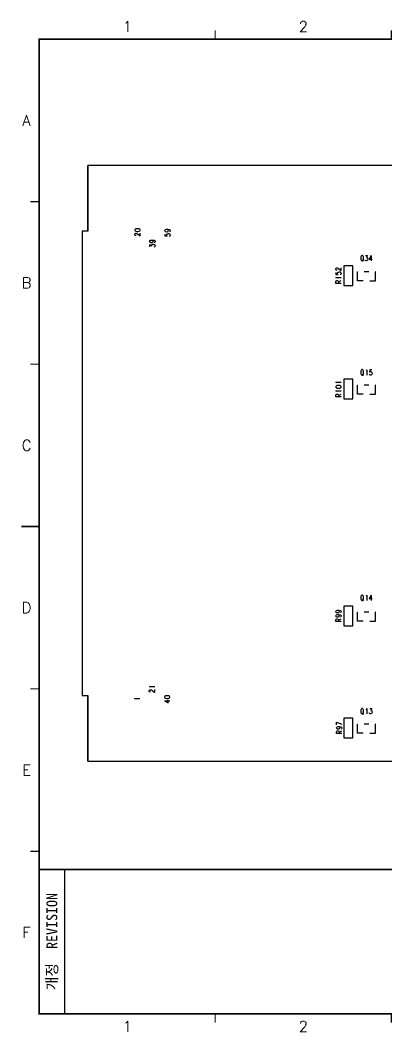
# Model space of a CAD drawing. Extents: x 295 to 953, y 10 to 290.
# Drawn here: x 486.7 to 587.9, y 9.8 to 290.2 of the extents above; entities that cross this region are included whole.
import ezdxf
from ezdxf.enums import TextEntityAlignment as Align

# ---------------------------------------------------------------- set-up
doc = ezdxf.new("R2010")
doc.units = 0
doc.header["$LTSCALE"] = 5
doc.header["$MEASUREMENT"] = 0
doc.linetypes.add('CENTER', pattern=[2, 1.25, -0.25, 0.25, -0.25])
doc.layers.get('0').update_dxf_attribs({"linetype": 'CONTINUOUS', "lineweight": 25})
doc.layers.add('2', color=2, linetype='CENTER', lineweight=13)
doc.layers.add('6', color=6, linetype='CONTINUOUS', lineweight=13)
for name, color, linetype in [('SHEET', 3, 'CONTINUOUS'), ('TOP_SILK_GBR', 13, 'CONTINUOUS'), ('문자', 4, 'CONTINUOUS'), ('테두리', 3, 'CONTINUOUS')]:
    doc.layers.add(name, color=color, linetype=linetype)
doc.styles.add('MARK', font='ARLRDBD.TTF')
doc.styles.get("Standard").update_dxf_attribs({"font": 'simplex.shx'})
doc.styles.add('굴림체', font='')
doc.styles.get('굴림체').set_extended_font_data('GulimChe')

# ---------------------------------------------------------------- blocks, each defined once
blk = doc.blocks.new('B')
at = {"layer": '문자'}
blk.add_hatch(color=256, dxfattribs=at).paths.add_polyline_path([(13.79, 10), (15.31, 6), (16.84, 10)])
at = {"color": 4, "const_width": 0.6}
blk.add_lwpolyline([(48.46, 10.32, 1), (49.06, 10.32, 1)], format="xyb", close=True, dxfattribs=at)
at = {"layer": '문자'}
for p, q in [((10.73, 2), (7.68, 10)), ((7.68, 10), (10.09, 10)), ((11.94, 5.16), (10.09, 10)), ((10.73, 10), (13.15, 10)), ((13.79, 2), (10.73, 10)), ((14.99, 5.16), (13.15, 10)), ((13.79, 10), (16.84, 10)), ((15.31, 6), (13.79, 10)), ((16.84, 10), (15.31, 6)), ((11.94, 5.16), (10.73, 2)), ((14.99, 5.16), (13.79, 2))]:
    blk.add_line(p, q, dxfattribs=at)
at = {"layer": '문자', "style": 'MARK', "oblique": 15}
blk.add_text('WOOJIN', height=6.5, dxfattribs=at).set_placement((36.4, 6), align=Align.MIDDLE_CENTER)
blk = doc.blocks.new('C')
blk.add_line((15, 285), (15, 285))
at = {"layer": '2'}
for p, q in [((252.83, 53.35), (252.83, 44.65)), ((269.53, 49), (248.48, 49))]:
    blk.add_line(p, q, dxfattribs=at)
at = {"layer": 'SHEET'}
for p, q in [((393.14, 60.3), (392.07, 56.28)), ((22, 55), (22, 15)), ((227, 55), (227, 15)), ((247, 55), (247, 22)), ((271, 55), (271, 15)), ((271, 55), (271, 15)), ((333, 55), (333, 15)), ((247, 48), (227, 48)), ((405, 45), (333, 45)), ((333, 43), (247, 43)), ((287, 43), (287, 15)), ((311, 43), (311, 15)), ((333, 36), (247, 36)), ((311, 29), (247, 29)), ((405, 29), (333, 29)), ((396, 29), (396, 15)), ((311, 22), (227, 22))]:
    blk.add_line(p, q, dxfattribs=at)
at = {"layer": 'SHEET', "color": 4}
for p, q in [((258.53, 50.9), (268.03, 51.85)), ((258.53, 50.9), (258.53, 47.1)), ((268.03, 51.85), (268.03, 46.15)), ((258.53, 47.1), (268.03, 46.15))]:
    blk.add_line(p, q, dxfattribs=at)
at = {"layer": 'SHEET'}
for points in [[(333, 55), (380.19, 55), (380.19, 63.49), (333, 63.49)], [(380.19, 55), (405, 55), (405, 63.49), (380.19, 63.49)]]:
    blk.add_lwpolyline(points, close=True, dxfattribs=at)
at = {"layer": 'SHEET', "color": 4}
for radius in [2.85, 1.9]:
    blk.add_circle((252.83, 49), radius, dxfattribs=at)
at = {"layer": 'SHEET'}
blk.add_circle((265.7, 39.32), 3.32, dxfattribs=at)
at = {"layer": '테두리'}
blk.add_line((405, 285), (405, 15), dxfattribs=at)
for points, const_width in [([(210, 290), (210, 285)], 0.5), ([(63.75, 287.5), (63.75, 285)], 0.3), ([(112.5, 287.5), (112.5, 285)], 0.3), ([(161.25, 287.5), (161.25, 285)], 0.3), ([(258.75, 287.5), (258.75, 285)], 0.3), ([(307.5, 287.5), (307.5, 285)], 0.3), ([(356.25, 287.5), (356.25, 285)], 0.3), ([(15, 285), (15, 15), (405, 15), (405, 285), (15, 285)], 0.5), ([(12.5, 240), (15, 240)], 0.3), ([(407.5, 240), (405, 240)], 0.3), ([(12.5, 195), (15, 195)], 0.3), ([(407.5, 195), (405, 195)], 0.3), ([(10, 150), (15, 150)], 0.5), ([(410, 150), (405, 150)], 0.5), ([(12.5, 105), (15, 105)], 0.3), ([(407.5, 105), (405, 105)], 0.3), ([(12.5, 60), (15, 60)], 0.3), ([(407.5, 60), (405, 60)], 0.3), ([(15, 55), (405, 55)], 0.5), ([(63.75, 12.5), (63.75, 15)], 0.3), ([(112.5, 12.5), (112.5, 15)], 0.3), ([(161.25, 12.5), (161.25, 15)], 0.3), ([(210, 10), (210, 15)], 0.5), ([(258.75, 12.5), (258.75, 15)], 0.3), ([(307.5, 12.5), (307.5, 15)], 0.3), ([(356.25, 12.5), (356.25, 15)], 0.3)]:
    blk.add_lwpolyline(points, dxfattribs=dict(at, const_width=const_width))
blk.add_blockref('B', (271, 43))
at = {"layer": '문자'}
for s, p in [('1', (39.38, 288.5)), ('2', (88.12, 288.5)), ('3', (136.88, 288.5)), ('4', (185.62, 288.5)), ('5', (234.38, 288.5)), ('6', (283.12, 288.5)), ('7', (331.88, 288.5)), ('8', (380.62, 288.5)), ('A', (11.5, 262.5)), ('A', (408.5, 262.5)), ('B', (11.5, 217.5)), ('B', (408.5, 217.5)), ('C', (11.5, 172.5)), ('C', (408.5, 172.5)), ('D', (11.5, 127.5)), ('D', (408.5, 127.5)), ('E', (11.5, 82.5)), ('E', (408.5, 82.5)), ('F', (11.5, 37.5)), ('F', (408.5, 37.5)), ('1', (39.38, 11.5)), ('2', (88.12, 11.5)), ('3', (136.88, 11.5)), ('4', (185.62, 11.5)), ('5', (234.38, 11.5)), ('6', (283.12, 11.5)), ('7', (331.88, 11.5)), ('8', (380.62, 11.5))]:
    blk.add_text(s, height=3, dxfattribs=at).set_placement(p, align=Align.MIDDLE)
at = {"layer": '문자', "style": '굴림체'}
for s, height, p in [('SUB-TITLE', 2, (339.77, 61.98)), ('SHEET', 2, (384.24, 61.74)), ('설계 MEMO', 2.5, (237, 51.5)), ('작성일', 2, (279, 41)), ('승   인', 2, (322, 41)), ('DIM.IN mm', 2.85, (259, 39.5)), ('DATE', 2, (279, 38)), ('APPROVED', 2, (322, 38)), ('척도 SCALE', 2.5, (259, 32.5)), ('작  성', 2, (279, 34)), ('DRAWN', 2, (279, 31)), ('설  계', 2, (279, 27)), ('DESIGNED', 2, (279, 24)), ('검  토', 2, (279, 20)), ('CHECKED', 2, (279, 17))]:
    blk.add_text(s, height=height, dxfattribs=at).set_placement(p, align=Align.MIDDLE_CENTER)
blk.add_text('개정  REVISION', height=3, rotation=90, dxfattribs=at).set_placement((18.5, 35), align=Align.MIDDLE_CENTER)
for s, p in [('TITLE', (333.95, 42.05)), ('DWG.NO.', (333.95, 26.15))]:
    blk.add_text(s, height=2, dxfattribs=at).set_placement(p)
at = {"layer": '문자', "style": '굴림체', "width": 0.75}
blk.add_text('공차 적용기준 : WMS C 40201', height=2.85, dxfattribs=at).set_placement((249, 18.5), align=Align.MIDDLE_CENTER)

msp = doc.modelspace()

# ---------------------------------------------------------------- linework, layer by layer
msp.add_line((491.98, 15), (491.98, 15))
msp.add_line((491.98, 15), (491.98, 15))
at = {"layer": 'TOP_SILK_GBR', "color": 0}
for p, q in [((865.18, 250), (505.48, 250)), ((505.48, 250), (505.48, 231.85)), ((505.48, 231.85), (505.48, 250)), ((505.48, 231.85), (503.83, 231.85)), ((503.83, 231.85), (503.83, 103.15)), ((503.83, 231.85), (503.83, 103.15)), ((518.43, 231.03), (518.52, 231.14)), ((518.43, 230.81), (518.43, 231.03)), ((518.52, 230.7), (518.43, 230.81)), ((518.52, 232.33), (518.45, 232.17)), ((518.45, 232.17), (518.45, 232.06)), ((518.45, 232.06), (518.52, 231.89)), ((518.72, 232.44), (518.52, 232.33)), ((518.52, 231.89), (518.72, 231.78)), ((518.52, 231.14), (518.59, 231.2)), ((518.59, 230.65), (518.52, 230.7)), ((518.59, 231.2), (518.72, 231.25)), ((518.72, 230.59), (518.59, 230.65)), ((519.08, 232.5), (518.72, 232.44)), ((518.72, 231.78), (519.08, 231.73)), ((518.72, 231.25), (518.86, 231.25)), ((518.79, 230.59), (518.72, 230.59)), ((518.86, 231.25), (518.99, 231.2)), ((518.99, 231.2), (519.22, 231.09)), ((519.28, 232.5), (519.08, 232.5)), ((519.08, 231.73), (519.28, 231.73)), ((519.22, 231.09), (519.92, 230.54)), ((519.64, 232.44), (519.28, 232.5)), ((519.28, 231.73), (519.64, 231.78)), ((519.85, 232.33), (519.64, 232.44)), ((519.64, 231.78), (519.85, 231.89)), ((519.92, 232.17), (519.85, 232.33)), ((519.85, 231.89), (519.92, 232.06)), ((519.92, 232.06), (519.92, 232.17)), ((519.92, 230.54), (519.92, 231.31)), ((526.79, 231.97), (526.85, 232.16)), ((526.79, 231.92), (526.79, 231.97)), ((526.85, 231.74), (526.79, 231.92)), ((526.79, 231.03), (526.79, 230.48)), ((526.79, 230.48), (527.41, 230.43)), ((526.85, 232.16), (526.99, 232.27)), ((526.99, 231.62), (526.85, 231.74)), ((526.99, 232.27), (527.26, 232.34)), ((527.19, 231.56), (526.99, 231.62)), ((527.26, 231.56), (527.19, 231.56)), ((527.26, 232.34), (527.48, 232.27)), ((527.26, 232.34), (527.62, 232.34)), ((527.48, 231.62), (527.26, 231.56)), ((527.28, 230.81), (527.35, 230.98)), ((527.28, 230.65), (527.28, 230.81)), ((527.35, 230.48), (527.28, 230.65)), ((527.35, 230.98), (527.48, 231.09)), ((527.41, 230.43), (527.35, 230.48)), ((527.48, 232.27), (527.62, 232.16)), ((527.62, 231.74), (527.48, 231.62)), ((527.48, 231.09), (527.68, 231.15)), ((527.62, 232.34), (527.98, 232.27)), ((527.62, 232.16), (527.68, 231.97)), ((527.68, 231.92), (527.62, 231.74)), ((527.68, 231.97), (527.68, 231.92)), ((527.68, 231.15), (527.84, 231.15)), ((527.84, 231.15), (528.04, 231.09)), ((527.98, 232.27), (528.18, 232.16)), ((528.11, 230.43), (527.98, 230.37)), ((528.18, 231.68), (528.04, 231.62)), ((528.04, 231.09), (528.18, 230.98)), ((528.18, 230.48), (528.11, 230.43)), ((528.18, 232.16), (528.25, 231.97)), ((528.25, 231.86), (528.18, 231.68)), ((528.18, 230.98), (528.25, 230.81)), ((528.25, 230.65), (528.18, 230.48)), ((528.25, 231.97), (528.25, 231.86)), ((528.25, 230.81), (528.25, 230.65)), ((522.58, 229), (522.65, 229.19)), ((522.58, 228.95), (522.58, 229)), ((522.65, 228.77), (522.58, 228.95)), ((522.58, 227.51), (522.58, 228.12)), ((522.58, 228.12), (523.14, 227.78)), ((522.65, 229.19), (522.78, 229.3)), ((522.78, 228.65), (522.65, 228.77)), ((522.78, 229.3), (523.05, 229.37)), ((522.98, 228.59), (522.78, 228.65)), ((523.05, 228.59), (522.98, 228.59)), ((523.05, 229.37), (523.27, 229.3)), ((523.05, 229.37), (523.41, 229.37)), ((523.27, 228.65), (523.05, 228.59)), ((523.14, 227.95), (523.21, 228.06)), ((523.14, 227.78), (523.14, 227.95)), ((523.21, 228.06), (523.27, 228.12)), ((523.27, 229.3), (523.41, 229.19)), ((523.41, 228.77), (523.27, 228.65)), ((523.27, 228.12), (523.48, 228.18)), ((523.41, 229.37), (523.77, 229.3)), ((523.41, 229.19), (523.48, 229)), ((523.48, 228.95), (523.41, 228.77)), ((523.48, 229), (523.48, 228.95)), ((523.48, 228.18), (523.64, 228.18)), ((523.64, 228.18), (523.84, 228.12)), ((523.77, 229.3), (523.97, 229.19)), ((523.9, 227.46), (523.77, 227.4)), ((523.97, 228.71), (523.84, 228.65)), ((523.84, 228.12), (523.97, 228.01)), ((523.97, 227.51), (523.9, 227.46)), ((523.97, 229.19), (524.04, 229)), ((524.04, 228.89), (523.97, 228.71)), ((523.97, 228.01), (524.04, 227.85)), ((524.04, 227.68), (523.97, 227.51)), ((524.04, 229), (524.04, 228.89)), ((524.04, 227.85), (524.04, 227.68)), ((581.06, 224.73), (581.02, 224.53)), ((581.02, 224.53), (581.02, 224.17)), ((581.11, 224.87), (581.06, 224.73)), ((581.21, 225), (581.11, 224.87)), ((581.3, 225.09), (581.21, 225)), ((581.5, 225.09), (581.3, 225.09)), ((581.59, 225), (581.5, 225.09)), ((581.69, 224.87), (581.59, 225)), ((581.74, 224.73), (581.69, 224.87)), ((581.79, 224.53), (581.74, 224.73)), ((581.79, 224.17), (581.79, 224.53)), ((582.31, 225.07), (582.92, 225.07)), ((582.92, 225.07), (582.58, 224.51)), ((582.58, 224.51), (582.75, 224.51)), ((582.75, 224.51), (582.86, 224.44)), ((582.86, 224.44), (582.92, 224.37)), ((583.9, 225.07), (583.39, 224.1)), ((583.9, 225.07), (583.9, 223.61)), ((574.25, 221.58), (574.39, 221.64)), ((574.39, 221.64), (574.52, 221.64)), ((574.52, 221.64), (574.66, 221.58)), ((575.58, 220.93), (575.58, 221.7)), ((578.82, 222.26), (576.31, 222.26)), ((576.31, 222.26), (576.31, 216.81)), ((578.82, 216.81), (578.82, 222.26)), ((581.02, 224.17), (581.06, 223.97)), ((581.06, 223.97), (581.11, 223.81)), ((581.11, 223.81), (581.21, 223.68)), ((581.21, 223.68), (581.3, 223.61)), ((581.3, 223.61), (581.5, 223.61)), ((581.45, 223.88), (581.74, 223.47)), ((581.5, 223.61), (581.59, 223.68)), ((581.59, 223.68), (581.69, 223.81)), ((581.69, 223.81), (581.74, 223.97)), ((581.74, 223.97), (581.79, 224.17)), ((582.26, 223.74), (582.21, 223.88)), ((582.31, 223.68), (582.26, 223.74)), ((582.48, 223.61), (582.31, 223.68)), ((582.65, 223.61), (582.48, 223.61)), ((582.81, 223.68), (582.65, 223.61)), ((582.92, 223.81), (582.81, 223.68)), ((582.92, 224.37), (582.98, 224.17)), ((582.98, 224.01), (582.92, 223.81)), ((582.98, 224.17), (582.98, 224.01)), ((583.39, 224.1), (584.17, 224.1)), ((574.1, 221.42), (574.19, 221.53)), ((574.1, 221.2), (574.1, 221.42)), ((574.19, 221.09), (574.1, 221.2)), ((574.12, 220.4), (574.12, 219.85)), ((574.12, 219.85), (574.75, 219.79)), ((574.32, 218.91), (574.12, 219.01)), ((574.12, 219.01), (575.58, 219.01)), ((574.19, 221.53), (574.25, 221.58)), ((574.25, 221.04), (574.19, 221.09)), ((574.39, 220.98), (574.25, 221.04)), ((574.39, 218.85), (574.32, 218.91)), ((574.46, 220.98), (574.39, 220.98)), ((574.61, 220.17), (574.68, 220.34)), ((574.61, 220.01), (574.61, 220.17)), ((574.68, 219.85), (574.61, 220.01)), ((574.66, 221.58), (574.88, 221.47)), ((574.68, 220.34), (574.82, 220.45)), ((574.75, 219.79), (574.68, 219.85)), ((574.82, 220.45), (575.02, 220.51)), ((574.88, 221.47), (575.58, 220.93)), ((575.02, 220.51), (575.18, 220.51)), ((575.18, 220.51), (575.38, 220.45)), ((575.45, 219.79), (575.31, 219.74)), ((575.38, 220.45), (575.51, 220.34)), ((575.51, 219.85), (575.45, 219.79)), ((575.51, 220.34), (575.58, 220.17)), ((575.58, 220.01), (575.51, 219.85)), ((575.58, 220.17), (575.58, 220.01)), ((580.08, 220.58), (580.18, 220.58)), ((580.08, 218.06), (580.08, 220.58)), ((583.22, 220.58), (581.96, 220.58)), ((585.11, 220.58), (585, 220.58)), ((585.11, 218.06), (585.11, 220.58)), ((574.1, 217.86), (574.19, 218.02)), ((574.1, 217.36), (574.1, 217.86)), ((575.58, 217.36), (574.1, 217.36)), ((574.19, 218.02), (574.25, 218.07)), ((574.25, 218.07), (574.39, 218.14)), ((574.39, 218.14), (574.52, 218.14)), ((574.52, 218.14), (574.66, 218.07)), ((574.66, 218.07), (574.75, 218.02)), ((574.75, 218.02), (574.82, 217.86)), ((574.82, 217.74), (575.58, 218.14)), ((574.82, 217.86), (574.82, 217.36)), ((576.31, 216.81), (578.82, 216.81)), ((581.65, 218.06), (580.08, 218.06)), ((583.54, 218.06), (585.11, 218.06)), ((578.82, 190.82), (576.31, 190.82)), ((576.31, 190.82), (576.31, 185.37)), ((578.82, 185.37), (578.82, 190.82)), ((581.06, 193.09), (581.02, 192.89)), ((581.02, 192.89), (581.02, 192.53)), ((581.02, 192.53), (581.06, 192.33)), ((581.11, 193.23), (581.06, 193.09)), ((581.06, 192.33), (581.11, 192.17)), ((581.21, 193.36), (581.11, 193.23)), ((581.11, 192.17), (581.21, 192.03)), ((581.3, 193.45), (581.21, 193.36)), ((581.21, 192.03), (581.3, 191.97)), ((581.5, 193.45), (581.3, 193.45)), ((581.3, 191.97), (581.5, 191.97)), ((581.45, 192.24), (581.74, 191.83)), ((581.59, 193.36), (581.5, 193.45)), ((581.5, 191.97), (581.59, 192.03)), ((581.69, 193.23), (581.59, 193.36)), ((581.59, 192.03), (581.69, 192.17)), ((581.74, 193.09), (581.69, 193.23)), ((581.69, 192.17), (581.74, 192.33)), ((581.79, 192.89), (581.74, 193.09)), ((581.74, 192.33), (581.79, 192.53)), ((581.79, 192.53), (581.79, 192.89)), ((582.51, 193.16), (582.57, 193.23)), ((582.57, 193.23), (582.66, 193.43)), ((582.66, 193.43), (582.66, 191.97)), ((583.45, 192.1), (583.39, 192.24)), ((583.5, 193.43), (583.45, 192.8)), ((583.45, 192.8), (583.5, 192.87)), ((583.5, 192.03), (583.45, 192.1)), ((584.05, 193.43), (583.5, 193.43)), ((583.5, 192.87), (583.66, 192.93)), ((583.66, 191.97), (583.5, 192.03)), ((583.66, 192.93), (583.83, 192.93)), ((583.83, 191.97), (583.66, 191.97)), ((583.83, 192.93), (584, 192.87)), ((584, 192.03), (583.83, 191.97)), ((584, 192.87), (584.11, 192.73)), ((584.11, 192.17), (584, 192.03)), ((584.11, 192.73), (584.17, 192.53)), ((584.17, 192.37), (584.11, 192.17)), ((584.17, 192.53), (584.17, 192.37)), ((574.32, 189.86), (574.12, 189.95)), ((574.12, 189.95), (575.58, 189.95)), ((574.19, 188.91), (574.12, 188.75)), ((574.12, 188.75), (574.12, 188.64)), ((574.12, 188.64), (574.19, 188.47)), ((574.39, 189.02), (574.19, 188.91)), ((574.19, 188.47), (574.39, 188.36)), ((574.39, 189.8), (574.32, 189.86)), ((574.75, 189.08), (574.39, 189.02)), ((574.39, 188.36), (574.75, 188.31)), ((574.95, 189.08), (574.75, 189.08)), ((574.75, 188.31), (574.95, 188.31)), ((575.31, 189.02), (574.95, 189.08)), ((574.95, 188.31), (575.31, 188.36)), ((575.51, 188.91), (575.31, 189.02)), ((575.31, 188.36), (575.51, 188.47)), ((575.58, 188.75), (575.51, 188.91)), ((575.51, 188.47), (575.58, 188.64)), ((575.58, 188.64), (575.58, 188.75)), ((580.08, 189.15), (580.18, 189.15)), ((580.08, 186.63), (580.08, 189.15)), ((583.22, 189.15), (581.96, 189.15)), ((585.11, 189.15), (585, 189.15)), ((585.11, 186.63), (585.11, 189.15)), ((574.1, 186.43), (574.19, 186.59)), ((574.1, 185.93), (574.1, 186.43)), ((575.58, 185.93), (574.1, 185.93)), ((574.32, 187.48), (574.12, 187.57)), ((574.12, 187.57), (575.58, 187.57)), ((574.19, 186.59), (574.25, 186.64)), ((574.25, 186.64), (574.39, 186.7)), ((574.39, 187.42), (574.32, 187.48)), ((574.39, 186.7), (574.52, 186.7)), ((574.52, 186.7), (574.66, 186.64)), ((574.66, 186.64), (574.75, 186.59)), ((574.75, 186.59), (574.82, 186.43)), ((574.82, 186.31), (575.58, 186.7)), ((574.82, 186.43), (574.82, 185.93)), ((576.31, 185.37), (578.82, 185.37)), ((581.65, 186.63), (580.08, 186.63)), ((583.54, 186.63), (585.11, 186.63)), ((581.06, 130.65), (581.02, 130.44)), ((581.02, 130.44), (581.02, 130.08)), ((581.02, 130.08), (581.06, 129.88)), ((581.11, 130.78), (581.06, 130.65)), ((581.06, 129.88), (581.11, 129.72)), ((581.21, 130.91), (581.11, 130.78)), ((581.11, 129.72), (581.21, 129.59)), ((581.3, 131.01), (581.21, 130.91)), ((581.21, 129.59), (581.3, 129.52)), ((581.5, 131.01), (581.3, 131.01)), ((581.3, 129.52), (581.5, 129.52)), ((581.45, 129.79), (581.74, 129.38)), ((581.59, 130.91), (581.5, 131.01)), ((581.5, 129.52), (581.59, 129.59)), ((581.69, 130.78), (581.59, 130.91)), ((581.59, 129.59), (581.69, 129.72)), ((581.74, 130.65), (581.69, 130.78)), ((581.69, 129.72), (581.74, 129.88)), ((581.79, 130.44), (581.74, 130.65)), ((581.74, 129.88), (581.79, 130.08)), ((581.79, 130.08), (581.79, 130.44)), ((582.51, 130.71), (582.57, 130.78)), ((582.57, 130.78), (582.66, 130.98)), ((582.66, 130.98), (582.66, 129.52)), ((583.9, 130.98), (583.39, 130.02)), ((583.39, 130.02), (584.17, 130.02)), ((583.9, 130.98), (583.9, 129.52)), ((574.12, 126.44), (574.19, 126.63)), ((574.12, 126.39), (574.12, 126.44)), ((574.19, 126.21), (574.12, 126.39)), ((574.19, 126.63), (574.32, 126.75)), ((574.32, 126.75), (574.59, 126.81)), ((574.59, 126.81), (574.82, 126.75)), ((574.59, 126.81), (574.95, 126.81)), ((574.82, 126.75), (574.95, 126.63)), ((574.95, 126.81), (575.31, 126.75)), ((574.95, 126.63), (575.02, 126.44)), ((575.02, 126.39), (574.95, 126.21)), ((575.02, 126.44), (575.02, 126.39)), ((575.31, 126.75), (575.51, 126.63)), ((575.51, 126.63), (575.58, 126.44)), ((575.58, 126.33), (575.51, 126.15)), ((575.58, 126.44), (575.58, 126.33)), ((578.82, 127.96), (576.31, 127.96)), ((576.31, 127.96), (576.31, 122.51)), ((578.82, 122.51), (578.82, 127.96)), ((580.08, 126.28), (580.18, 126.28)), ((580.08, 123.77), (580.08, 126.28)), ((583.22, 126.28), (581.96, 126.28)), ((585.11, 126.28), (585, 126.28)), ((585.11, 123.77), (585.11, 126.28)), ((574.1, 124.15), (574.19, 124.32)), ((574.1, 123.66), (574.1, 124.15)), ((575.58, 123.66), (574.1, 123.66)), ((574.12, 125.26), (574.19, 125.44)), ((574.12, 125.2), (574.12, 125.26)), ((574.19, 125.03), (574.12, 125.2)), ((574.32, 126.09), (574.19, 126.21)), ((574.19, 125.44), (574.32, 125.56)), ((574.32, 124.9), (574.19, 125.03)), ((574.19, 124.32), (574.25, 124.37)), ((574.25, 124.37), (574.39, 124.43)), ((574.52, 126.04), (574.32, 126.09)), ((574.32, 125.56), (574.59, 125.62)), ((574.52, 124.85), (574.32, 124.9)), ((574.39, 124.43), (574.52, 124.43)), ((574.59, 126.04), (574.52, 126.04)), ((574.59, 124.85), (574.52, 124.85)), ((574.52, 124.43), (574.66, 124.37)), ((574.82, 126.09), (574.59, 126.04)), ((574.59, 125.62), (574.82, 125.56)), ((574.59, 125.62), (574.95, 125.62)), ((574.82, 124.9), (574.59, 124.85)), ((574.66, 124.37), (574.75, 124.32)), ((574.75, 124.32), (574.82, 124.15)), ((574.95, 126.21), (574.82, 126.09)), ((574.82, 125.56), (574.95, 125.44)), ((574.95, 125.03), (574.82, 124.9)), ((574.82, 124.04), (575.58, 124.43)), ((574.82, 124.15), (574.82, 123.66)), ((574.95, 125.62), (575.31, 125.56)), ((574.95, 125.44), (575.02, 125.26)), ((575.02, 125.2), (574.95, 125.03)), ((575.02, 125.26), (575.02, 125.2)), ((575.31, 125.56), (575.51, 125.44)), ((575.51, 126.15), (575.38, 126.09)), ((575.51, 124.96), (575.38, 124.9)), ((575.51, 125.44), (575.58, 125.26)), ((575.58, 125.14), (575.51, 124.96)), ((575.58, 125.26), (575.58, 125.14)), ((581.65, 123.77), (580.08, 123.77)), ((583.54, 123.77), (585.11, 123.77)), ((576.31, 122.51), (578.82, 122.51)), ((522.47, 104.55), (522.56, 104.65)), ((522.47, 104.32), (522.47, 104.55)), ((522.56, 104.21), (522.47, 104.32)), ((522.7, 105.6), (522.5, 105.69)), ((522.5, 105.69), (523.96, 105.69)), ((522.56, 104.65), (522.63, 104.71)), ((522.63, 104.16), (522.56, 104.21)), ((522.63, 104.71), (522.76, 104.76)), ((522.76, 104.11), (522.63, 104.16)), ((522.76, 105.54), (522.7, 105.6)), ((522.76, 104.76), (522.9, 104.76)), ((522.83, 104.11), (522.76, 104.11)), ((522.9, 104.76), (523.04, 104.71)), ((523.04, 104.71), (523.26, 104.6)), ((523.26, 104.6), (523.96, 104.05)), ((523.96, 104.05), (523.96, 104.82)), ((503.83, 103.15), (505.48, 103.15)), ((505.48, 103.15), (505.48, 85)), ((505.48, 85), (505.48, 103.15)), ((518.57, 102.29), (518.37, 102.38)), ((518.37, 102.38), (519.83, 102.38)), ((518.64, 102.22), (518.57, 102.29)), ((526.77, 102.95), (526.7, 102.79)), ((526.7, 102.79), (526.7, 102.68)), ((526.7, 102.68), (526.77, 102.51)), ((526.7, 101.67), (528.17, 101.67)), ((526.7, 101.67), (527.67, 101.16)), ((526.97, 103.06), (526.77, 102.95)), ((526.77, 102.51), (526.97, 102.41)), ((527.33, 103.12), (526.97, 103.06)), ((526.97, 102.41), (527.33, 102.35)), ((527.53, 103.12), (527.33, 103.12)), ((527.33, 102.35), (527.53, 102.35)), ((527.89, 103.06), (527.53, 103.12)), ((527.53, 102.35), (527.89, 102.41)), ((527.67, 101.16), (527.67, 101.94)), ((528.1, 102.95), (527.89, 103.06)), ((527.89, 102.41), (528.1, 102.51)), ((528.17, 102.79), (528.1, 102.95)), ((528.1, 102.51), (528.17, 102.68)), ((528.17, 102.68), (528.17, 102.79)), ((581.06, 99.21), (581.02, 99)), ((581.02, 99), (581.02, 98.64)), ((581.02, 98.64), (581.06, 98.44)), ((581.11, 99.34), (581.06, 99.21)), ((581.06, 98.44), (581.11, 98.28)), ((581.21, 99.48), (581.11, 99.34)), ((581.11, 98.28), (581.21, 98.15)), ((581.3, 99.57), (581.21, 99.48)), ((581.5, 99.57), (581.3, 99.57)), ((581.45, 98.35), (581.74, 97.95)), ((581.59, 99.48), (581.5, 99.57)), ((581.69, 99.34), (581.59, 99.48)), ((581.59, 98.15), (581.69, 98.28)), ((581.74, 99.21), (581.69, 99.34)), ((581.69, 98.28), (581.74, 98.44)), ((581.79, 99), (581.74, 99.21)), ((581.74, 98.44), (581.79, 98.64)), ((581.79, 98.64), (581.79, 99)), ((582.51, 99.27), (582.57, 99.34)), ((582.57, 99.34), (582.66, 99.54)), ((582.66, 99.54), (582.66, 98.08)), ((583.45, 98.22), (583.39, 98.35)), ((583.5, 98.15), (583.45, 98.22)), ((583.5, 99.54), (584.11, 99.54)), ((584.11, 99.54), (583.77, 98.98)), ((583.77, 98.98), (583.94, 98.98)), ((583.94, 98.98), (584.05, 98.91)), ((584.11, 98.28), (584, 98.15)), ((584.05, 98.91), (584.11, 98.85)), ((584.11, 98.85), (584.17, 98.64)), ((584.17, 98.49), (584.11, 98.28)), ((584.17, 98.64), (584.17, 98.49)), ((574.33, 95.02), (574.33, 95.79)), ((574.33, 95.79), (575.79, 95.23)), ((578.82, 96.94), (576.31, 96.94)), ((576.31, 96.94), (576.31, 91.49)), ((578.82, 91.49), (578.82, 96.94)), ((581.21, 98.15), (581.3, 98.08)), ((581.3, 98.08), (581.5, 98.08)), ((581.5, 98.08), (581.59, 98.15)), ((583.66, 98.08), (583.5, 98.15)), ((583.83, 98.08), (583.66, 98.08)), ((584, 98.15), (583.83, 98.08)), ((574.31, 93.13), (574.4, 93.3)), ((574.31, 92.64), (574.31, 93.13)), ((575.79, 92.64), (574.31, 92.64)), ((574.33, 94.24), (574.4, 94.42)), ((574.33, 94.18), (574.33, 94.24)), ((574.4, 94.01), (574.33, 94.18)), ((574.4, 94.42), (574.53, 94.54)), ((574.53, 93.88), (574.4, 94.01)), ((574.4, 93.3), (574.46, 93.35)), ((574.46, 93.35), (574.6, 93.41)), ((574.53, 94.54), (574.8, 94.6)), ((574.73, 93.83), (574.53, 93.88)), ((574.6, 93.41), (574.73, 93.41)), ((574.8, 93.83), (574.73, 93.83)), ((574.73, 93.41), (574.87, 93.35)), ((574.8, 94.6), (575.03, 94.54)), ((574.8, 94.6), (575.16, 94.6)), ((575.03, 93.88), (574.8, 93.83)), ((574.87, 93.35), (574.96, 93.3)), ((574.96, 93.3), (575.03, 93.13)), ((575.03, 94.54), (575.16, 94.42)), ((575.16, 94.01), (575.03, 93.88)), ((575.03, 93.02), (575.79, 93.41)), ((575.03, 93.13), (575.03, 92.64)), ((575.16, 94.6), (575.52, 94.54)), ((575.16, 94.42), (575.23, 94.24)), ((575.23, 94.18), (575.16, 94.01)), ((575.23, 94.24), (575.23, 94.18)), ((575.52, 94.54), (575.72, 94.42)), ((575.72, 93.94), (575.59, 93.88)), ((575.72, 94.42), (575.79, 94.24)), ((575.79, 94.12), (575.72, 93.94)), ((575.79, 94.24), (575.79, 94.12)), ((580.08, 95.26), (580.18, 95.26)), ((580.08, 92.75), (580.08, 95.26)), ((581.65, 92.75), (580.08, 92.75)), ((583.22, 95.26), (581.96, 95.26)), ((583.54, 92.75), (585.11, 92.75)), ((585.11, 95.26), (585, 95.26)), ((585.11, 92.75), (585.11, 95.26)), ((576.31, 91.49), (578.82, 91.49)), ((505.48, 85), (865.18, 85))]:
    msp.add_line(p, q, dxfattribs=at)

# ---------------------------------------------------------------- block references
msp.add_blockref('C', (476.98, 0))

# ---------------------------------------------------------------- texts
at = {"layer": '6', "color": 4, "insert": (573.67, 73.54), "char_height": 3, "width": 36.962, "attachment_point": 4, "style": '굴림체'}
msp.add_mtext('{\\f굴림|b0|i0|c129;\\C7;', dxfattribs=at)

doc.saveas('drawing.dxf')
